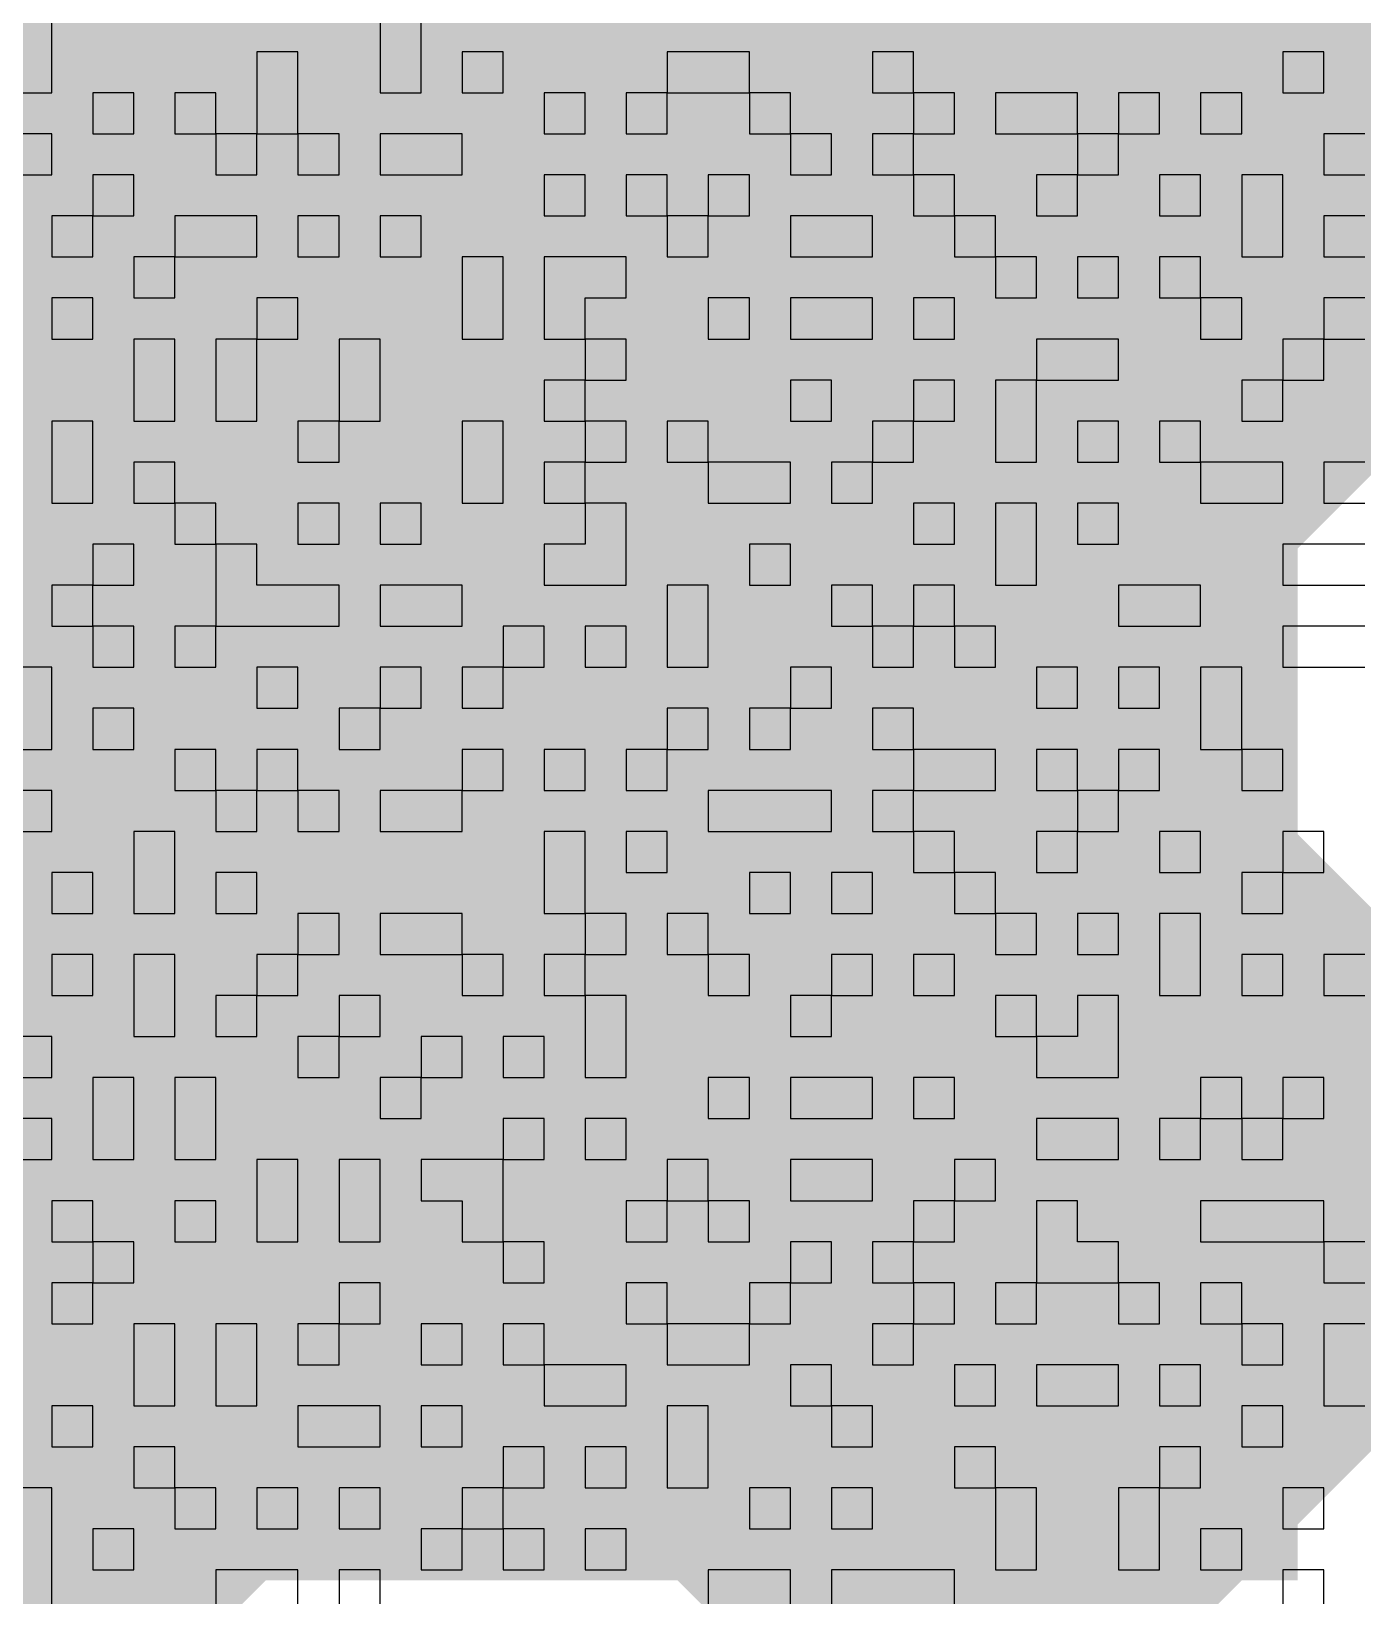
# Model space of a CAD drawing. Header units: millimetres. Extents: x 3.07 to 5.81, y 1.29 to 3.84.
# Drawn here: x 4.3713 to 4.40989, y 1.74156 to 1.7869 of the extents above; entities that cross this region are included whole.
import ezdxf

# ---------------------------------------------------------------- set-up
doc = ezdxf.new("R2010")
doc.units = ezdxf.units.MM
doc.header["$MEASUREMENT"] = 0
for name, color, linetype in [('BottomLayer', 5, 'Continuous'), ('TopLayer', 1, 'Continuous'), ('TopOverlay', 2, 'Continuous')]:
    doc.layers.add(name, color=color, linetype=linetype)

msp = doc.modelspace()

# ---------------------------------------------------------------- hatches: boundary and pattern name
at = {"layer": 'BottomLayer'}
for points in [[(4.355, 1.742), (4.408, 1.742), (4.408, 3.229), (4.355, 3.229)], [(3.761, 1.742), (4.404, 1.742), (4.404, 1.795), (3.761, 1.795)]]:
    msp.add_hatch(color=5, dxfattribs=at).paths.add_polyline_path(points)
at = {"layer": 'TopLayer'}
for points in [[(4.241828, 1.577449), (4.236172, 1.583106), (4.458894, 1.805828), (4.464551, 1.800172)], [(4.241828, 1.634018), (4.236172, 1.639675), (4.402325, 1.805828), (4.407982, 1.800172)], [(4.241828, 1.605733), (4.236172, 1.61139), (4.43061, 1.805828), (4.436267, 1.800172)], [(4.303576, 1.800172), (4.309233, 1.805828), (4.739233, 1.375828), (4.733576, 1.370172)], [(4.33186, 1.800172), (4.337517, 1.805828), (4.767517, 1.375828), (4.76186, 1.370172)], [(4.360144, 1.800172), (4.365801, 1.805828), (4.795801, 1.375828), (4.790144, 1.370172)], [(4.388429, 1.800172), (4.394086, 1.805828), (4.824086, 1.375828), (4.818429, 1.370172)]]:
    msp.add_hatch(color=1, dxfattribs=at).paths.add_polyline_path(points)

# ---------------------------------------------------------------- linework, layer by layer
at = {"layer": 'TopOverlay'}
for p, q in [((4.371891, 1.786308), (4.371891, 1.787497)), ((4.381405, 1.787497), (4.381405, 1.786308)), ((4.382595, 1.786308), (4.382595, 1.787497)), ((4.371891, 1.785119), (4.371891, 1.786308)), ((4.379027, 1.786308), (4.377838, 1.786308)), ((4.377838, 1.786308), (4.377838, 1.785119)), ((4.379027, 1.785119), (4.379027, 1.786308)), ((4.381405, 1.786308), (4.381405, 1.785119)), ((4.382595, 1.785119), (4.382595, 1.786308)), ((4.384973, 1.786308), (4.383784, 1.786308)), ((4.383784, 1.786308), (4.383784, 1.785119)), ((4.384973, 1.785119), (4.384973, 1.786308)), ((4.392109, 1.786308), (4.38973, 1.786308)), ((4.38973, 1.786308), (4.38973, 1.785119)), ((4.392109, 1.785119), (4.392109, 1.786308)), ((4.396866, 1.786308), (4.395676, 1.786308)), ((4.395676, 1.786308), (4.395676, 1.785119)), ((4.396866, 1.785119), (4.396866, 1.786308)), ((4.408758, 1.786308), (4.407569, 1.786308)), ((4.407569, 1.786308), (4.407569, 1.785119)), ((4.408758, 1.785119), (4.408758, 1.786308)), ((4.370702, 1.785119), (4.371891, 1.785119)), ((4.37427, 1.785119), (4.373081, 1.785119)), ((4.373081, 1.785119), (4.373081, 1.783929)), ((4.37427, 1.783929), (4.37427, 1.785119)), ((4.376648, 1.785119), (4.375459, 1.785119)), ((4.375459, 1.785119), (4.375459, 1.783929)), ((4.376648, 1.783929), (4.376648, 1.785119)), ((4.377838, 1.785119), (4.377838, 1.783929)), ((4.379027, 1.783929), (4.379027, 1.785119)), ((4.381405, 1.785119), (4.382595, 1.785119)), ((4.383784, 1.785119), (4.384973, 1.785119)), ((4.387352, 1.785119), (4.386162, 1.785119)), ((4.386162, 1.785119), (4.386162, 1.783929)), ((4.387352, 1.783929), (4.387352, 1.785119)), ((4.38973, 1.785119), (4.388541, 1.785119)), ((4.388541, 1.785119), (4.388541, 1.783929)), ((4.38973, 1.783929), (4.38973, 1.785119)), ((4.38973, 1.785119), (4.392109, 1.785119)), ((4.392109, 1.785119), (4.392109, 1.783929)), ((4.393298, 1.785119), (4.392109, 1.785119)), ((4.393298, 1.783929), (4.393298, 1.785119)), ((4.395676, 1.785119), (4.396866, 1.785119)), ((4.396866, 1.785119), (4.396866, 1.783929)), ((4.398055, 1.785119), (4.396866, 1.785119)), ((4.398055, 1.783929), (4.398055, 1.785119)), ((4.401623, 1.785119), (4.399244, 1.785119)), ((4.399244, 1.785119), (4.399244, 1.783929)), ((4.401623, 1.783929), (4.401623, 1.785119)), ((4.404001, 1.785119), (4.402812, 1.785119)), ((4.402812, 1.785119), (4.402812, 1.783929)), ((4.404001, 1.783929), (4.404001, 1.785119)), ((4.40638, 1.785119), (4.40519, 1.785119)), ((4.40519, 1.785119), (4.40519, 1.783929)), ((4.40638, 1.783929), (4.40638, 1.785119)), ((4.407569, 1.785119), (4.408758, 1.785119)), ((4.371891, 1.783929), (4.370702, 1.783929)), ((4.371891, 1.78274), (4.371891, 1.783929)), ((4.373081, 1.783929), (4.37427, 1.783929)), ((4.375459, 1.783929), (4.376648, 1.783929)), ((4.376648, 1.783929), (4.376648, 1.78274)), ((4.377838, 1.783929), (4.376648, 1.783929)), ((4.377838, 1.783929), (4.379027, 1.783929)), ((4.377838, 1.78274), (4.377838, 1.783929)), ((4.379027, 1.783929), (4.379027, 1.78274)), ((4.380216, 1.783929), (4.379027, 1.783929)), ((4.380216, 1.78274), (4.380216, 1.783929)), ((4.383784, 1.783929), (4.381405, 1.783929)), ((4.381405, 1.783929), (4.381405, 1.78274)), ((4.383784, 1.78274), (4.383784, 1.783929)), ((4.386162, 1.783929), (4.387352, 1.783929)), ((4.388541, 1.783929), (4.38973, 1.783929)), ((4.392109, 1.783929), (4.393298, 1.783929)), ((4.393298, 1.783929), (4.393298, 1.78274)), ((4.394487, 1.783929), (4.393298, 1.783929)), ((4.394487, 1.78274), (4.394487, 1.783929)), ((4.396866, 1.783929), (4.395676, 1.783929)), ((4.395676, 1.783929), (4.395676, 1.78274)), ((4.396866, 1.783929), (4.398055, 1.783929)), ((4.396866, 1.78274), (4.396866, 1.783929)), ((4.399244, 1.783929), (4.401623, 1.783929)), ((4.401623, 1.783929), (4.401623, 1.78274)), ((4.402812, 1.783929), (4.401623, 1.783929)), ((4.402812, 1.783929), (4.404001, 1.783929)), ((4.402812, 1.78274), (4.402812, 1.783929)), ((4.40519, 1.783929), (4.40638, 1.783929)), ((4.409948, 1.783929), (4.408758, 1.783929)), ((4.408758, 1.783929), (4.408758, 1.78274)), ((4.370702, 1.78274), (4.371891, 1.78274)), ((4.37427, 1.78274), (4.373081, 1.78274)), ((4.373081, 1.78274), (4.373081, 1.781551)), ((4.37427, 1.781551), (4.37427, 1.78274)), ((4.376648, 1.78274), (4.377838, 1.78274)), ((4.379027, 1.78274), (4.380216, 1.78274)), ((4.381405, 1.78274), (4.383784, 1.78274)), ((4.387352, 1.78274), (4.386162, 1.78274)), ((4.386162, 1.78274), (4.386162, 1.781551)), ((4.387352, 1.781551), (4.387352, 1.78274)), ((4.38973, 1.78274), (4.388541, 1.78274)), ((4.388541, 1.78274), (4.388541, 1.781551)), ((4.38973, 1.781551), (4.38973, 1.78274)), ((4.392109, 1.78274), (4.390919, 1.78274)), ((4.390919, 1.78274), (4.390919, 1.781551)), ((4.392109, 1.781551), (4.392109, 1.78274)), ((4.393298, 1.78274), (4.394487, 1.78274)), ((4.395676, 1.78274), (4.396866, 1.78274)), ((4.396866, 1.78274), (4.396866, 1.781551)), ((4.398055, 1.78274), (4.396866, 1.78274)), ((4.398055, 1.781551), (4.398055, 1.78274)), ((4.401623, 1.78274), (4.400434, 1.78274)), ((4.400434, 1.78274), (4.400434, 1.781551)), ((4.401623, 1.78274), (4.402812, 1.78274)), ((4.401623, 1.781551), (4.401623, 1.78274)), ((4.40519, 1.78274), (4.404001, 1.78274)), ((4.404001, 1.78274), (4.404001, 1.781551)), ((4.40519, 1.781551), (4.40519, 1.78274)), ((4.407569, 1.78274), (4.40638, 1.78274)), ((4.40638, 1.78274), (4.40638, 1.781551)), ((4.407569, 1.781551), (4.407569, 1.78274)), ((4.408758, 1.78274), (4.409948, 1.78274)), ((4.373081, 1.781551), (4.371891, 1.781551)), ((4.371891, 1.781551), (4.371891, 1.780361)), ((4.373081, 1.781551), (4.37427, 1.781551)), ((4.373081, 1.780361), (4.373081, 1.781551)), ((4.377838, 1.781551), (4.375459, 1.781551)), ((4.375459, 1.781551), (4.375459, 1.780361)), ((4.377838, 1.780361), (4.377838, 1.781551)), ((4.380216, 1.781551), (4.379027, 1.781551)), ((4.379027, 1.781551), (4.379027, 1.780361)), ((4.380216, 1.780361), (4.380216, 1.781551)), ((4.382595, 1.781551), (4.381405, 1.781551)), ((4.381405, 1.781551), (4.381405, 1.780361)), ((4.382595, 1.780361), (4.382595, 1.781551)), ((4.386162, 1.781551), (4.387352, 1.781551)), ((4.388541, 1.781551), (4.38973, 1.781551)), ((4.38973, 1.781551), (4.38973, 1.780361)), ((4.390919, 1.781551), (4.38973, 1.781551)), ((4.390919, 1.781551), (4.392109, 1.781551)), ((4.390919, 1.780361), (4.390919, 1.781551)), ((4.395676, 1.781551), (4.393298, 1.781551)), ((4.393298, 1.781551), (4.393298, 1.780361)), ((4.395676, 1.780361), (4.395676, 1.781551)), ((4.396866, 1.781551), (4.398055, 1.781551)), ((4.398055, 1.781551), (4.398055, 1.780361)), ((4.399244, 1.781551), (4.398055, 1.781551)), ((4.399244, 1.780361), (4.399244, 1.781551)), ((4.400434, 1.781551), (4.401623, 1.781551)), ((4.404001, 1.781551), (4.40519, 1.781551)), ((4.40638, 1.781551), (4.40638, 1.780361)), ((4.407569, 1.780361), (4.407569, 1.781551)), ((4.409948, 1.781551), (4.408758, 1.781551)), ((4.408758, 1.781551), (4.408758, 1.780361)), ((4.371891, 1.780361), (4.373081, 1.780361)), ((4.375459, 1.780361), (4.37427, 1.780361)), ((4.37427, 1.780361), (4.37427, 1.779172)), ((4.375459, 1.780361), (4.377838, 1.780361)), ((4.375459, 1.779172), (4.375459, 1.780361)), ((4.379027, 1.780361), (4.380216, 1.780361)), ((4.381405, 1.780361), (4.382595, 1.780361)), ((4.384973, 1.780361), (4.383784, 1.780361)), ((4.383784, 1.780361), (4.383784, 1.779172)), ((4.384973, 1.779172), (4.384973, 1.780361)), ((4.388541, 1.780361), (4.386162, 1.780361)), ((4.386162, 1.780361), (4.386162, 1.779172)), ((4.388541, 1.779172), (4.388541, 1.780361)), ((4.38973, 1.780361), (4.390919, 1.780361)), ((4.393298, 1.780361), (4.395676, 1.780361)), ((4.398055, 1.780361), (4.399244, 1.780361)), ((4.399244, 1.780361), (4.399244, 1.779172)), ((4.400434, 1.780361), (4.399244, 1.780361)), ((4.400434, 1.779172), (4.400434, 1.780361)), ((4.402812, 1.780361), (4.401623, 1.780361)), ((4.401623, 1.780361), (4.401623, 1.779172)), ((4.402812, 1.779172), (4.402812, 1.780361)), ((4.40519, 1.780361), (4.404001, 1.780361)), ((4.404001, 1.780361), (4.404001, 1.779172)), ((4.40519, 1.779172), (4.40519, 1.780361)), ((4.40638, 1.780361), (4.407569, 1.780361)), ((4.408758, 1.780361), (4.409948, 1.780361)), ((4.373081, 1.779172), (4.371891, 1.779172)), ((4.371891, 1.779172), (4.371891, 1.777983)), ((4.373081, 1.777983), (4.373081, 1.779172)), ((4.37427, 1.779172), (4.375459, 1.779172)), ((4.379027, 1.779172), (4.377838, 1.779172)), ((4.377838, 1.779172), (4.377838, 1.777983)), ((4.379027, 1.777983), (4.379027, 1.779172)), ((4.383784, 1.779172), (4.383784, 1.777983)), ((4.384973, 1.777983), (4.384973, 1.779172)), ((4.386162, 1.779172), (4.386162, 1.777983)), ((4.387352, 1.777983), (4.387352, 1.779172)), ((4.387352, 1.779172), (4.388541, 1.779172)), ((4.392109, 1.779172), (4.390919, 1.779172)), ((4.390919, 1.779172), (4.390919, 1.777983)), ((4.392109, 1.777983), (4.392109, 1.779172)), ((4.395676, 1.779172), (4.393298, 1.779172)), ((4.393298, 1.779172), (4.393298, 1.777983)), ((4.395676, 1.777983), (4.395676, 1.779172)), ((4.398055, 1.779172), (4.396866, 1.779172)), ((4.396866, 1.779172), (4.396866, 1.777983)), ((4.398055, 1.777983), (4.398055, 1.779172)), ((4.399244, 1.779172), (4.400434, 1.779172)), ((4.401623, 1.779172), (4.402812, 1.779172)), ((4.404001, 1.779172), (4.40519, 1.779172)), ((4.40519, 1.779172), (4.40519, 1.777983)), ((4.40638, 1.779172), (4.40519, 1.779172)), ((4.40638, 1.777983), (4.40638, 1.779172)), ((4.409948, 1.779172), (4.408758, 1.779172)), ((4.408758, 1.779172), (4.408758, 1.777983)), ((4.371891, 1.777983), (4.373081, 1.777983)), ((4.375459, 1.777983), (4.37427, 1.777983)), ((4.37427, 1.777983), (4.37427, 1.776794)), ((4.375459, 1.776794), (4.375459, 1.777983)), ((4.377838, 1.777983), (4.376648, 1.777983)), ((4.376648, 1.777983), (4.376648, 1.776794)), ((4.377838, 1.777983), (4.379027, 1.777983)), ((4.377838, 1.776794), (4.377838, 1.777983)), ((4.381405, 1.777983), (4.380216, 1.777983)), ((4.380216, 1.777983), (4.380216, 1.776794)), ((4.381405, 1.776794), (4.381405, 1.777983)), ((4.383784, 1.777983), (4.384973, 1.777983)), ((4.386162, 1.777983), (4.387352, 1.777983)), ((4.387352, 1.777983), (4.387352, 1.776794)), ((4.388541, 1.777983), (4.387352, 1.777983)), ((4.388541, 1.776794), (4.388541, 1.777983)), ((4.390919, 1.777983), (4.392109, 1.777983)), ((4.393298, 1.777983), (4.395676, 1.777983)), ((4.396866, 1.777983), (4.398055, 1.777983)), ((4.402812, 1.777983), (4.400434, 1.777983)), ((4.400434, 1.777983), (4.400434, 1.776794)), ((4.402812, 1.776794), (4.402812, 1.777983)), ((4.40519, 1.777983), (4.40638, 1.777983)), ((4.408758, 1.777983), (4.407569, 1.777983)), ((4.407569, 1.777983), (4.407569, 1.776794)), ((4.408758, 1.777983), (4.409948, 1.777983)), ((4.408758, 1.776794), (4.408758, 1.777983)), ((4.37427, 1.776794), (4.37427, 1.775605)), ((4.375459, 1.775605), (4.375459, 1.776794)), ((4.376648, 1.776794), (4.376648, 1.775605)), ((4.377838, 1.775605), (4.377838, 1.776794)), ((4.380216, 1.776794), (4.380216, 1.775605)), ((4.381405, 1.775605), (4.381405, 1.776794)), ((4.387352, 1.776794), (4.386162, 1.776794)), ((4.386162, 1.776794), (4.386162, 1.775605)), ((4.387352, 1.776794), (4.388541, 1.776794)), ((4.387352, 1.775605), (4.387352, 1.776794)), ((4.394487, 1.776794), (4.393298, 1.776794)), ((4.393298, 1.776794), (4.393298, 1.775605)), ((4.394487, 1.775605), (4.394487, 1.776794)), ((4.398055, 1.776794), (4.396866, 1.776794)), ((4.396866, 1.776794), (4.396866, 1.775605)), ((4.398055, 1.775605), (4.398055, 1.776794)), ((4.400434, 1.776794), (4.399244, 1.776794)), ((4.399244, 1.776794), (4.399244, 1.775605)), ((4.400434, 1.776794), (4.402812, 1.776794)), ((4.400434, 1.775605), (4.400434, 1.776794)), ((4.407569, 1.776794), (4.40638, 1.776794)), ((4.40638, 1.776794), (4.40638, 1.775605)), ((4.407569, 1.776794), (4.408758, 1.776794)), ((4.407569, 1.775605), (4.407569, 1.776794)), ((4.373081, 1.775605), (4.371891, 1.775605)), ((4.371891, 1.775605), (4.371891, 1.774415)), ((4.373081, 1.774415), (4.373081, 1.775605)), ((4.37427, 1.775605), (4.375459, 1.775605)), ((4.376648, 1.775605), (4.377838, 1.775605)), ((4.380216, 1.775605), (4.379027, 1.775605)), ((4.379027, 1.775605), (4.379027, 1.774415)), ((4.380216, 1.775605), (4.381405, 1.775605)), ((4.380216, 1.774415), (4.380216, 1.775605)), ((4.384973, 1.775605), (4.383784, 1.775605)), ((4.383784, 1.775605), (4.383784, 1.774415)), ((4.384973, 1.774415), (4.384973, 1.775605)), ((4.386162, 1.775605), (4.387352, 1.775605)), ((4.387352, 1.775605), (4.387352, 1.774415)), ((4.388541, 1.775605), (4.387352, 1.775605)), ((4.388541, 1.774415), (4.388541, 1.775605)), ((4.390919, 1.775605), (4.38973, 1.775605)), ((4.38973, 1.775605), (4.38973, 1.774415)), ((4.390919, 1.774415), (4.390919, 1.775605)), ((4.393298, 1.775605), (4.394487, 1.775605)), ((4.396866, 1.775605), (4.395676, 1.775605)), ((4.395676, 1.775605), (4.395676, 1.774415)), ((4.396866, 1.775605), (4.398055, 1.775605)), ((4.396866, 1.774415), (4.396866, 1.775605)), ((4.399244, 1.775605), (4.399244, 1.774415)), ((4.400434, 1.774415), (4.400434, 1.775605)), ((4.402812, 1.775605), (4.401623, 1.775605)), ((4.401623, 1.775605), (4.401623, 1.774415)), ((4.402812, 1.774415), (4.402812, 1.775605)), ((4.40519, 1.775605), (4.404001, 1.775605)), ((4.404001, 1.775605), (4.404001, 1.774415)), ((4.40519, 1.774415), (4.40519, 1.775605)), ((4.40638, 1.775605), (4.407569, 1.775605)), ((4.371891, 1.774415), (4.371891, 1.773226)), ((4.373081, 1.773226), (4.373081, 1.774415)), ((4.375459, 1.774415), (4.37427, 1.774415)), ((4.37427, 1.774415), (4.37427, 1.773226)), ((4.375459, 1.773226), (4.375459, 1.774415)), ((4.379027, 1.774415), (4.380216, 1.774415)), ((4.383784, 1.774415), (4.383784, 1.773226)), ((4.384973, 1.773226), (4.384973, 1.774415)), ((4.387352, 1.774415), (4.386162, 1.774415)), ((4.386162, 1.774415), (4.386162, 1.773226)), ((4.387352, 1.774415), (4.388541, 1.774415)), ((4.387352, 1.773226), (4.387352, 1.774415)), ((4.38973, 1.774415), (4.390919, 1.774415)), ((4.390919, 1.774415), (4.390919, 1.773226)), ((4.393298, 1.774415), (4.390919, 1.774415)), ((4.393298, 1.773226), (4.393298, 1.774415)), ((4.395676, 1.774415), (4.394487, 1.774415)), ((4.394487, 1.774415), (4.394487, 1.773226)), ((4.395676, 1.774415), (4.396866, 1.774415)), ((4.395676, 1.773226), (4.395676, 1.774415)), ((4.399244, 1.774415), (4.400434, 1.774415)), ((4.401623, 1.774415), (4.402812, 1.774415)), ((4.404001, 1.774415), (4.40519, 1.774415)), ((4.40519, 1.774415), (4.40519, 1.773226)), ((4.407569, 1.774415), (4.40519, 1.774415)), ((4.407569, 1.773226), (4.407569, 1.774415)), ((4.409948, 1.774415), (4.408758, 1.774415)), ((4.408758, 1.774415), (4.408758, 1.773226)), ((4.371891, 1.773226), (4.373081, 1.773226)), ((4.37427, 1.773226), (4.375459, 1.773226)), ((4.375459, 1.773226), (4.375459, 1.772037)), ((4.376648, 1.773226), (4.375459, 1.773226)), ((4.376648, 1.772037), (4.376648, 1.773226)), ((4.380216, 1.773226), (4.379027, 1.773226)), ((4.379027, 1.773226), (4.379027, 1.772037)), ((4.380216, 1.772037), (4.380216, 1.773226)), ((4.382595, 1.773226), (4.381405, 1.773226)), ((4.381405, 1.773226), (4.381405, 1.772037)), ((4.382595, 1.772037), (4.382595, 1.773226)), ((4.383784, 1.773226), (4.384973, 1.773226)), ((4.386162, 1.773226), (4.387352, 1.773226)), ((4.387352, 1.773226), (4.387352, 1.772037)), ((4.388541, 1.773226), (4.387352, 1.773226)), ((4.388541, 1.772037), (4.388541, 1.773226)), ((4.390919, 1.773226), (4.393298, 1.773226)), ((4.394487, 1.773226), (4.395676, 1.773226)), ((4.398055, 1.773226), (4.396866, 1.773226)), ((4.396866, 1.773226), (4.396866, 1.772037)), ((4.398055, 1.772037), (4.398055, 1.773226)), ((4.400434, 1.773226), (4.399244, 1.773226)), ((4.399244, 1.773226), (4.399244, 1.772037)), ((4.400434, 1.772037), (4.400434, 1.773226)), ((4.402812, 1.773226), (4.401623, 1.773226)), ((4.401623, 1.773226), (4.401623, 1.772037)), ((4.402812, 1.772037), (4.402812, 1.773226)), ((4.40519, 1.773226), (4.407569, 1.773226)), ((4.408758, 1.773226), (4.409948, 1.773226)), ((4.37427, 1.772037), (4.373081, 1.772037)), ((4.373081, 1.772037), (4.373081, 1.770847)), ((4.37427, 1.770847), (4.37427, 1.772037)), ((4.375459, 1.772037), (4.376648, 1.772037)), ((4.376648, 1.772037), (4.376648, 1.770847)), ((4.377838, 1.772037), (4.376648, 1.772037)), ((4.377838, 1.770847), (4.377838, 1.772037)), ((4.379027, 1.772037), (4.380216, 1.772037)), ((4.381405, 1.772037), (4.382595, 1.772037)), ((4.387352, 1.772037), (4.386162, 1.772037)), ((4.386162, 1.772037), (4.386162, 1.770847)), ((4.388541, 1.770847), (4.388541, 1.772037)), ((4.393298, 1.772037), (4.392109, 1.772037)), ((4.392109, 1.772037), (4.392109, 1.770847)), ((4.393298, 1.770847), (4.393298, 1.772037)), ((4.396866, 1.772037), (4.398055, 1.772037)), ((4.399244, 1.772037), (4.399244, 1.770847)), ((4.400434, 1.770847), (4.400434, 1.772037)), ((4.401623, 1.772037), (4.402812, 1.772037)), ((4.409948, 1.772037), (4.407569, 1.772037)), ((4.407569, 1.772037), (4.407569, 1.770847)), ((4.373081, 1.770847), (4.371891, 1.770847)), ((4.371891, 1.770847), (4.371891, 1.769658)), ((4.373081, 1.770847), (4.37427, 1.770847)), ((4.373081, 1.769658), (4.373081, 1.770847)), ((4.376648, 1.770847), (4.376648, 1.769658)), ((4.380216, 1.770847), (4.377838, 1.770847)), ((4.380216, 1.769658), (4.380216, 1.770847)), ((4.383784, 1.770847), (4.381405, 1.770847)), ((4.381405, 1.770847), (4.381405, 1.769658)), ((4.383784, 1.769658), (4.383784, 1.770847)), ((4.386162, 1.770847), (4.388541, 1.770847)), ((4.390919, 1.770847), (4.38973, 1.770847)), ((4.38973, 1.770847), (4.38973, 1.769658)), ((4.390919, 1.769658), (4.390919, 1.770847)), ((4.392109, 1.770847), (4.393298, 1.770847)), ((4.395676, 1.770847), (4.394487, 1.770847)), ((4.394487, 1.770847), (4.394487, 1.769658)), ((4.395676, 1.769658), (4.395676, 1.770847)), ((4.398055, 1.770847), (4.396866, 1.770847)), ((4.396866, 1.770847), (4.396866, 1.769658)), ((4.398055, 1.769658), (4.398055, 1.770847)), ((4.399244, 1.770847), (4.400434, 1.770847)), ((4.40519, 1.770847), (4.402812, 1.770847)), ((4.402812, 1.770847), (4.402812, 1.769658)), ((4.40519, 1.769658), (4.40519, 1.770847)), ((4.407569, 1.770847), (4.409948, 1.770847)), ((4.371891, 1.769658), (4.373081, 1.769658)), ((4.373081, 1.769658), (4.373081, 1.768469)), ((4.37427, 1.769658), (4.373081, 1.769658)), ((4.37427, 1.768469), (4.37427, 1.769658)), ((4.376648, 1.769658), (4.375459, 1.769658)), ((4.375459, 1.769658), (4.375459, 1.768469)), ((4.376648, 1.769658), (4.380216, 1.769658)), ((4.376648, 1.768469), (4.376648, 1.769658)), ((4.381405, 1.769658), (4.383784, 1.769658)), ((4.386162, 1.769658), (4.384973, 1.769658)), ((4.384973, 1.769658), (4.384973, 1.768469)), ((4.386162, 1.768469), (4.386162, 1.769658)), ((4.388541, 1.769658), (4.387352, 1.769658)), ((4.387352, 1.769658), (4.387352, 1.768469)), ((4.388541, 1.768469), (4.388541, 1.769658)), ((4.38973, 1.769658), (4.38973, 1.768469)), ((4.390919, 1.768469), (4.390919, 1.769658)), ((4.394487, 1.769658), (4.395676, 1.769658)), ((4.395676, 1.769658), (4.395676, 1.768469)), ((4.396866, 1.769658), (4.395676, 1.769658)), ((4.396866, 1.769658), (4.398055, 1.769658)), ((4.396866, 1.768469), (4.396866, 1.769658)), ((4.398055, 1.769658), (4.398055, 1.768469)), ((4.399244, 1.769658), (4.398055, 1.769658)), ((4.399244, 1.768469), (4.399244, 1.769658)), ((4.402812, 1.769658), (4.40519, 1.769658)), ((4.409948, 1.769658), (4.407569, 1.769658)), ((4.407569, 1.769658), (4.407569, 1.768469)), ((4.371891, 1.768469), (4.370702, 1.768469)), ((4.371891, 1.76728), (4.371891, 1.768469)), ((4.373081, 1.768469), (4.37427, 1.768469)), ((4.375459, 1.768469), (4.376648, 1.768469)), ((4.379027, 1.768469), (4.377838, 1.768469)), ((4.377838, 1.768469), (4.377838, 1.76728)), ((4.379027, 1.76728), (4.379027, 1.768469)), ((4.382595, 1.768469), (4.381405, 1.768469)), ((4.381405, 1.768469), (4.381405, 1.76728)), ((4.382595, 1.76728), (4.382595, 1.768469)), ((4.384973, 1.768469), (4.383784, 1.768469)), ((4.383784, 1.768469), (4.383784, 1.76728)), ((4.384973, 1.768469), (4.386162, 1.768469)), ((4.384973, 1.76728), (4.384973, 1.768469)), ((4.387352, 1.768469), (4.388541, 1.768469)), ((4.38973, 1.768469), (4.390919, 1.768469)), ((4.394487, 1.768469), (4.393298, 1.768469)), ((4.393298, 1.768469), (4.393298, 1.76728)), ((4.394487, 1.76728), (4.394487, 1.768469)), ((4.395676, 1.768469), (4.396866, 1.768469)), ((4.398055, 1.768469), (4.399244, 1.768469)), ((4.401623, 1.768469), (4.400434, 1.768469)), ((4.400434, 1.768469), (4.400434, 1.76728)), ((4.401623, 1.76728), (4.401623, 1.768469)), ((4.404001, 1.768469), (4.402812, 1.768469)), ((4.402812, 1.768469), (4.402812, 1.76728)), ((4.404001, 1.76728), (4.404001, 1.768469)), ((4.40638, 1.768469), (4.40519, 1.768469)), ((4.40519, 1.768469), (4.40519, 1.76728)), ((4.40638, 1.76728), (4.40638, 1.768469)), ((4.407569, 1.768469), (4.409948, 1.768469)), ((4.371891, 1.76609), (4.371891, 1.76728)), ((4.37427, 1.76728), (4.373081, 1.76728)), ((4.373081, 1.76728), (4.373081, 1.76609)), ((4.37427, 1.76609), (4.37427, 1.76728)), ((4.377838, 1.76728), (4.379027, 1.76728)), ((4.381405, 1.76728), (4.380216, 1.76728)), ((4.380216, 1.76728), (4.380216, 1.76609)), ((4.381405, 1.76728), (4.382595, 1.76728)), ((4.381405, 1.76609), (4.381405, 1.76728)), ((4.383784, 1.76728), (4.384973, 1.76728)), ((4.390919, 1.76728), (4.38973, 1.76728)), ((4.38973, 1.76728), (4.38973, 1.76609)), ((4.390919, 1.76609), (4.390919, 1.76728)), ((4.393298, 1.76728), (4.392109, 1.76728)), ((4.392109, 1.76728), (4.392109, 1.76609)), ((4.393298, 1.76728), (4.394487, 1.76728)), ((4.393298, 1.76609), (4.393298, 1.76728)), ((4.396866, 1.76728), (4.395676, 1.76728)), ((4.395676, 1.76728), (4.395676, 1.76609)), ((4.396866, 1.76609), (4.396866, 1.76728)), ((4.400434, 1.76728), (4.401623, 1.76728)), ((4.402812, 1.76728), (4.404001, 1.76728)), ((4.40519, 1.76728), (4.40519, 1.76609)), ((4.40638, 1.76609), (4.40638, 1.76728)), ((4.370702, 1.76609), (4.371891, 1.76609)), ((4.373081, 1.76609), (4.37427, 1.76609)), ((4.376648, 1.76609), (4.375459, 1.76609)), ((4.375459, 1.76609), (4.375459, 1.764901)), ((4.376648, 1.764901), (4.376648, 1.76609)), ((4.379027, 1.76609), (4.377838, 1.76609)), ((4.377838, 1.76609), (4.377838, 1.764901)), ((4.379027, 1.764901), (4.379027, 1.76609)), ((4.380216, 1.76609), (4.381405, 1.76609)), ((4.384973, 1.76609), (4.383784, 1.76609)), ((4.383784, 1.76609), (4.383784, 1.764901)), ((4.384973, 1.764901), (4.384973, 1.76609)), ((4.387352, 1.76609), (4.386162, 1.76609)), ((4.386162, 1.76609), (4.386162, 1.764901)), ((4.387352, 1.764901), (4.387352, 1.76609)), ((4.38973, 1.76609), (4.388541, 1.76609)), ((4.388541, 1.76609), (4.388541, 1.764901)), ((4.38973, 1.76609), (4.390919, 1.76609)), ((4.38973, 1.764901), (4.38973, 1.76609)), ((4.392109, 1.76609), (4.393298, 1.76609)), ((4.395676, 1.76609), (4.396866, 1.76609)), ((4.396866, 1.76609), (4.396866, 1.764901)), ((4.399244, 1.76609), (4.396866, 1.76609)), ((4.399244, 1.764901), (4.399244, 1.76609)), ((4.401623, 1.76609), (4.400434, 1.76609)), ((4.400434, 1.76609), (4.400434, 1.764901)), ((4.401623, 1.764901), (4.401623, 1.76609)), ((4.404001, 1.76609), (4.402812, 1.76609)), ((4.402812, 1.76609), (4.402812, 1.764901)), ((4.404001, 1.764901), (4.404001, 1.76609)), ((4.40519, 1.76609), (4.40638, 1.76609)), ((4.40638, 1.76609), (4.40638, 1.764901)), ((4.407569, 1.76609), (4.40638, 1.76609)), ((4.407569, 1.764901), (4.407569, 1.76609)), ((4.371891, 1.764901), (4.369513, 1.764901)), ((4.371891, 1.763712), (4.371891, 1.764901)), ((4.375459, 1.764901), (4.376648, 1.764901)), ((4.376648, 1.764901), (4.376648, 1.763712)), ((4.377838, 1.764901), (4.376648, 1.764901)), ((4.377838, 1.764901), (4.379027, 1.764901)), ((4.377838, 1.763712), (4.377838, 1.764901)), ((4.379027, 1.764901), (4.379027, 1.763712)), ((4.380216, 1.764901), (4.379027, 1.764901)), ((4.380216, 1.763712), (4.380216, 1.764901)), ((4.383784, 1.764901), (4.381405, 1.764901)), ((4.381405, 1.764901), (4.381405, 1.763712)), ((4.383784, 1.764901), (4.384973, 1.764901)), ((4.383784, 1.763712), (4.383784, 1.764901)), ((4.386162, 1.764901), (4.387352, 1.764901)), ((4.388541, 1.764901), (4.38973, 1.764901)), ((4.394487, 1.764901), (4.390919, 1.764901)), ((4.390919, 1.764901), (4.390919, 1.763712)), ((4.394487, 1.763712), (4.394487, 1.764901)), ((4.396866, 1.764901), (4.395676, 1.764901)), ((4.395676, 1.764901), (4.395676, 1.763712)), ((4.396866, 1.764901), (4.399244, 1.764901)), ((4.396866, 1.763712), (4.396866, 1.764901)), ((4.400434, 1.764901), (4.401623, 1.764901)), ((4.401623, 1.764901), (4.401623, 1.763712)), ((4.402812, 1.764901), (4.401623, 1.764901)), ((4.402812, 1.764901), (4.404001, 1.764901)), ((4.402812, 1.763712), (4.402812, 1.764901)), ((4.40638, 1.764901), (4.407569, 1.764901)), ((4.369513, 1.763712), (4.371891, 1.763712)), ((4.375459, 1.763712), (4.37427, 1.763712)), ((4.37427, 1.763712), (4.37427, 1.762523)), ((4.375459, 1.762523), (4.375459, 1.763712)), ((4.376648, 1.763712), (4.377838, 1.763712)), ((4.379027, 1.763712), (4.380216, 1.763712)), ((4.381405, 1.763712), (4.383784, 1.763712)), ((4.387352, 1.763712), (4.386162, 1.763712)), ((4.386162, 1.763712), (4.386162, 1.762523)), ((4.387352, 1.762523), (4.387352, 1.763712)), ((4.38973, 1.763712), (4.388541, 1.763712)), ((4.388541, 1.763712), (4.388541, 1.762523)), ((4.38973, 1.762523), (4.38973, 1.763712)), ((4.390919, 1.763712), (4.394487, 1.763712)), ((4.395676, 1.763712), (4.396866, 1.763712)), ((4.396866, 1.763712), (4.396866, 1.762523)), ((4.398055, 1.763712), (4.396866, 1.763712)), ((4.398055, 1.762523), (4.398055, 1.763712)), ((4.401623, 1.763712), (4.400434, 1.763712)), ((4.400434, 1.763712), (4.400434, 1.762523)), ((4.401623, 1.763712), (4.402812, 1.763712)), ((4.401623, 1.762523), (4.401623, 1.763712)), ((4.40519, 1.763712), (4.404001, 1.763712)), ((4.404001, 1.763712), (4.404001, 1.762523)), ((4.40519, 1.762523), (4.40519, 1.763712)), ((4.408758, 1.763712), (4.407569, 1.763712)), ((4.407569, 1.763712), (4.407569, 1.762523)), ((4.408758, 1.762523), (4.408758, 1.763712)), ((4.373081, 1.762523), (4.371891, 1.762523)), ((4.371891, 1.762523), (4.371891, 1.761333)), ((4.373081, 1.761333), (4.373081, 1.762523)), ((4.37427, 1.762523), (4.37427, 1.761333)), ((4.375459, 1.761333), (4.375459, 1.762523)), ((4.377838, 1.762523), (4.376648, 1.762523)), ((4.376648, 1.762523), (4.376648, 1.761333)), ((4.377838, 1.761333), (4.377838, 1.762523)), ((4.386162, 1.762523), (4.386162, 1.761333)), ((4.387352, 1.761333), (4.387352, 1.762523)), ((4.388541, 1.762523), (4.38973, 1.762523)), ((4.393298, 1.762523), (4.392109, 1.762523)), ((4.392109, 1.762523), (4.392109, 1.761333)), ((4.393298, 1.761333), (4.393298, 1.762523)), ((4.395676, 1.762523), (4.394487, 1.762523)), ((4.394487, 1.762523), (4.394487, 1.761333)), ((4.395676, 1.761333), (4.395676, 1.762523)), ((4.396866, 1.762523), (4.398055, 1.762523)), ((4.398055, 1.762523), (4.398055, 1.761333)), ((4.399244, 1.762523), (4.398055, 1.762523)), ((4.399244, 1.761333), (4.399244, 1.762523)), ((4.400434, 1.762523), (4.401623, 1.762523)), ((4.404001, 1.762523), (4.40519, 1.762523)), ((4.407569, 1.762523), (4.40638, 1.762523)), ((4.40638, 1.762523), (4.40638, 1.761333)), ((4.407569, 1.762523), (4.408758, 1.762523)), ((4.407569, 1.761333), (4.407569, 1.762523)), ((4.371891, 1.761333), (4.373081, 1.761333)), ((4.37427, 1.761333), (4.375459, 1.761333)), ((4.376648, 1.761333), (4.377838, 1.761333)), ((4.380216, 1.761333), (4.379027, 1.761333)), ((4.379027, 1.761333), (4.379027, 1.760144)), ((4.380216, 1.760144), (4.380216, 1.761333)), ((4.383784, 1.761333), (4.381405, 1.761333)), ((4.381405, 1.761333), (4.381405, 1.760144)), ((4.383784, 1.760144), (4.383784, 1.761333)), ((4.386162, 1.761333), (4.387352, 1.761333)), ((4.387352, 1.761333), (4.387352, 1.760144)), ((4.388541, 1.761333), (4.387352, 1.761333)), ((4.388541, 1.760144), (4.388541, 1.761333)), ((4.390919, 1.761333), (4.38973, 1.761333)), ((4.38973, 1.761333), (4.38973, 1.760144)), ((4.390919, 1.760144), (4.390919, 1.761333)), ((4.392109, 1.761333), (4.393298, 1.761333)), ((4.394487, 1.761333), (4.395676, 1.761333)), ((4.398055, 1.761333), (4.399244, 1.761333)), ((4.399244, 1.761333), (4.399244, 1.760144)), ((4.400434, 1.761333), (4.399244, 1.761333)), ((4.400434, 1.760144), (4.400434, 1.761333)), ((4.402812, 1.761333), (4.401623, 1.761333)), ((4.401623, 1.761333), (4.401623, 1.760144)), ((4.402812, 1.760144), (4.402812, 1.761333)), ((4.40519, 1.761333), (4.404001, 1.761333)), ((4.404001, 1.761333), (4.404001, 1.760144)), ((4.40519, 1.760144), (4.40519, 1.761333)), ((4.40638, 1.761333), (4.407569, 1.761333)), ((4.373081, 1.760144), (4.371891, 1.760144)), ((4.371891, 1.760144), (4.371891, 1.758955)), ((4.373081, 1.758955), (4.373081, 1.760144)), ((4.375459, 1.760144), (4.37427, 1.760144)), ((4.37427, 1.760144), (4.37427, 1.758955)), ((4.375459, 1.758955), (4.375459, 1.760144)), ((4.379027, 1.760144), (4.377838, 1.760144)), ((4.377838, 1.760144), (4.377838, 1.758955)), ((4.379027, 1.760144), (4.380216, 1.760144)), ((4.379027, 1.758955), (4.379027, 1.760144)), ((4.381405, 1.760144), (4.383784, 1.760144)), ((4.383784, 1.760144), (4.383784, 1.758955)), ((4.384973, 1.760144), (4.383784, 1.760144)), ((4.384973, 1.758955), (4.384973, 1.760144)), ((4.387352, 1.760144), (4.386162, 1.760144)), ((4.386162, 1.760144), (4.386162, 1.758955)), ((4.387352, 1.760144), (4.388541, 1.760144)), ((4.387352, 1.758955), (4.387352, 1.760144)), ((4.38973, 1.760144), (4.390919, 1.760144)), ((4.390919, 1.760144), (4.390919, 1.758955)), ((4.392109, 1.760144), (4.390919, 1.760144)), ((4.392109, 1.758955), (4.392109, 1.760144)), ((4.395676, 1.760144), (4.394487, 1.760144)), ((4.394487, 1.760144), (4.394487, 1.758955)), ((4.395676, 1.758955), (4.395676, 1.760144)), ((4.398055, 1.760144), (4.396866, 1.760144)), ((4.396866, 1.760144), (4.396866, 1.758955)), ((4.398055, 1.758955), (4.398055, 1.760144)), ((4.399244, 1.760144), (4.400434, 1.760144)), ((4.401623, 1.760144), (4.402812, 1.760144)), ((4.404001, 1.760144), (4.404001, 1.758955)), ((4.40519, 1.758955), (4.40519, 1.760144)), ((4.407569, 1.760144), (4.40638, 1.760144)), ((4.40638, 1.760144), (4.40638, 1.758955)), ((4.407569, 1.758955), (4.407569, 1.760144)), ((4.409948, 1.760144), (4.408758, 1.760144)), ((4.408758, 1.760144), (4.408758, 1.758955)), ((4.371891, 1.758955), (4.373081, 1.758955)), ((4.37427, 1.758955), (4.37427, 1.757766)), ((4.375459, 1.757766), (4.375459, 1.758955)), ((4.377838, 1.758955), (4.376648, 1.758955)), ((4.376648, 1.758955), (4.376648, 1.757766)), ((4.377838, 1.758955), (4.379027, 1.758955)), ((4.377838, 1.757766), (4.377838, 1.758955)), ((4.381405, 1.758955), (4.380216, 1.758955)), ((4.380216, 1.758955), (4.380216, 1.757766)), ((4.381405, 1.757766), (4.381405, 1.758955)), ((4.383784, 1.758955), (4.384973, 1.758955)), ((4.386162, 1.758955), (4.387352, 1.758955)), ((4.387352, 1.758955), (4.387352, 1.757766)), ((4.388541, 1.758955), (4.387352, 1.758955)), ((4.388541, 1.757766), (4.388541, 1.758955)), ((4.390919, 1.758955), (4.392109, 1.758955)), ((4.394487, 1.758955), (4.393298, 1.758955)), ((4.393298, 1.758955), (4.393298, 1.757766)), ((4.394487, 1.758955), (4.395676, 1.758955)), ((4.394487, 1.757766), (4.394487, 1.758955)), ((4.396866, 1.758955), (4.398055, 1.758955)), ((4.400434, 1.758955), (4.399244, 1.758955)), ((4.399244, 1.758955), (4.399244, 1.757766)), ((4.400434, 1.757766), (4.400434, 1.758955)), ((4.402812, 1.758955), (4.401623, 1.758955)), ((4.401623, 1.758955), (4.401623, 1.757766)), ((4.402812, 1.757766), (4.402812, 1.758955)), ((4.404001, 1.758955), (4.40519, 1.758955)), ((4.40638, 1.758955), (4.407569, 1.758955)), ((4.408758, 1.758955), (4.409948, 1.758955)), ((4.371891, 1.757766), (4.370702, 1.757766)), ((4.371891, 1.756576), (4.371891, 1.757766)), ((4.37427, 1.757766), (4.375459, 1.757766)), ((4.376648, 1.757766), (4.377838, 1.757766)), ((4.380216, 1.757766), (4.379027, 1.757766)), ((4.379027, 1.757766), (4.379027, 1.756576)), ((4.380216, 1.757766), (4.381405, 1.757766)), ((4.380216, 1.756576), (4.380216, 1.757766)), ((4.383784, 1.757766), (4.382595, 1.757766)), ((4.382595, 1.757766), (4.382595, 1.756576)), ((4.383784, 1.756576), (4.383784, 1.757766)), ((4.386162, 1.757766), (4.384973, 1.757766)), ((4.384973, 1.757766), (4.384973, 1.756576)), ((4.386162, 1.756576), (4.386162, 1.757766)), ((4.387352, 1.757766), (4.387352, 1.756576)), ((4.388541, 1.756576), (4.388541, 1.757766)), ((4.393298, 1.757766), (4.394487, 1.757766)), ((4.399244, 1.757766), (4.400434, 1.757766)), ((4.401623, 1.757766), (4.400434, 1.757766)), ((4.400434, 1.757766), (4.400434, 1.756576)), ((4.402812, 1.756576), (4.402812, 1.757766)), ((4.370702, 1.756576), (4.371891, 1.756576)), ((4.37427, 1.756576), (4.373081, 1.756576)), ((4.373081, 1.756576), (4.373081, 1.755387)), ((4.37427, 1.755387), (4.37427, 1.756576)), ((4.376648, 1.756576), (4.375459, 1.756576)), ((4.375459, 1.756576), (4.375459, 1.755387)), ((4.376648, 1.755387), (4.376648, 1.756576)), ((4.379027, 1.756576), (4.380216, 1.756576)), ((4.382595, 1.756576), (4.381405, 1.756576)), ((4.381405, 1.756576), (4.381405, 1.755387)), ((4.382595, 1.756576), (4.383784, 1.756576)), ((4.382595, 1.755387), (4.382595, 1.756576)), ((4.384973, 1.756576), (4.386162, 1.756576)), ((4.387352, 1.756576), (4.388541, 1.756576)), ((4.392109, 1.756576), (4.390919, 1.756576)), ((4.390919, 1.756576), (4.390919, 1.755387)), ((4.392109, 1.755387), (4.392109, 1.756576)), ((4.395676, 1.756576), (4.393298, 1.756576)), ((4.393298, 1.756576), (4.393298, 1.755387)), ((4.395676, 1.755387), (4.395676, 1.756576)), ((4.398055, 1.756576), (4.396866, 1.756576)), ((4.396866, 1.756576), (4.396866, 1.755387)), ((4.398055, 1.755387), (4.398055, 1.756576)), ((4.400434, 1.756576), (4.402812, 1.756576)), ((4.40638, 1.756576), (4.40519, 1.756576)), ((4.40519, 1.756576), (4.40519, 1.755387)), ((4.40638, 1.755387), (4.40638, 1.756576)), ((4.408758, 1.756576), (4.407569, 1.756576)), ((4.407569, 1.756576), (4.407569, 1.755387)), ((4.408758, 1.755387), (4.408758, 1.756576)), ((4.371891, 1.755387), (4.370702, 1.755387)), ((4.371891, 1.754198), (4.371891, 1.755387)), ((4.373081, 1.755387), (4.373081, 1.754198)), ((4.37427, 1.754198), (4.37427, 1.755387)), ((4.375459, 1.755387), (4.375459, 1.754198)), ((4.376648, 1.754198), (4.376648, 1.755387)), ((4.381405, 1.755387), (4.382595, 1.755387)), ((4.386162, 1.755387), (4.384973, 1.755387)), ((4.384973, 1.755387), (4.384973, 1.754198)), ((4.386162, 1.754198), (4.386162, 1.755387)), ((4.388541, 1.755387), (4.387352, 1.755387)), ((4.387352, 1.755387), (4.387352, 1.754198)), ((4.388541, 1.754198), (4.388541, 1.755387)), ((4.390919, 1.755387), (4.392109, 1.755387)), ((4.393298, 1.755387), (4.395676, 1.755387)), ((4.396866, 1.755387), (4.398055, 1.755387)), ((4.402812, 1.755387), (4.400434, 1.755387)), ((4.400434, 1.755387), (4.400434, 1.754198)), ((4.402812, 1.754198), (4.402812, 1.755387)), ((4.40519, 1.755387), (4.404001, 1.755387)), ((4.404001, 1.755387), (4.404001, 1.754198)), ((4.40519, 1.755387), (4.40638, 1.755387)), ((4.40519, 1.754198), (4.40519, 1.755387)), ((4.40638, 1.755387), (4.40638, 1.754198)), ((4.407569, 1.755387), (4.40638, 1.755387)), ((4.407569, 1.755387), (4.408758, 1.755387)), ((4.407569, 1.754198), (4.407569, 1.755387)), ((4.370702, 1.754198), (4.371891, 1.754198)), ((4.373081, 1.754198), (4.37427, 1.754198)), ((4.375459, 1.754198), (4.376648, 1.754198)), ((4.379027, 1.754198), (4.377838, 1.754198)), ((4.377838, 1.754198), (4.377838, 1.753008)), ((4.379027, 1.753008), (4.379027, 1.754198)), ((4.381405, 1.754198), (4.380216, 1.754198)), ((4.380216, 1.754198), (4.380216, 1.753008)), ((4.381405, 1.753008), (4.381405, 1.754198)), ((4.384973, 1.754198), (4.382595, 1.754198)), ((4.382595, 1.754198), (4.382595, 1.753008)), ((4.384973, 1.754198), (4.386162, 1.754198)), ((4.384973, 1.753008), (4.384973, 1.754198)), ((4.387352, 1.754198), (4.388541, 1.754198)), ((4.390919, 1.754198), (4.38973, 1.754198)), ((4.38973, 1.754198), (4.38973, 1.753008)), ((4.390919, 1.753008), (4.390919, 1.754198)), ((4.395676, 1.754198), (4.393298, 1.754198)), ((4.393298, 1.754198), (4.393298, 1.753008)), ((4.395676, 1.753008), (4.395676, 1.754198)), ((4.399244, 1.754198), (4.398055, 1.754198)), ((4.398055, 1.754198), (4.398055, 1.753008)), ((4.399244, 1.753008), (4.399244, 1.754198)), ((4.400434, 1.754198), (4.402812, 1.754198)), ((4.404001, 1.754198), (4.40519, 1.754198)), ((4.40638, 1.754198), (4.407569, 1.754198)), ((4.373081, 1.753008), (4.371891, 1.753008)), ((4.371891, 1.753008), (4.371891, 1.751819)), ((4.373081, 1.751819), (4.373081, 1.753008)), ((4.376648, 1.753008), (4.375459, 1.753008)), ((4.375459, 1.753008), (4.375459, 1.751819)), ((4.376648, 1.751819), (4.376648, 1.753008)), ((4.377838, 1.753008), (4.377838, 1.751819)), ((4.379027, 1.751819), (4.379027, 1.753008)), ((4.380216, 1.753008), (4.380216, 1.751819)), ((4.381405, 1.751819), (4.381405, 1.753008)), ((4.382595, 1.753008), (4.383784, 1.753008)), ((4.383784, 1.753008), (4.383784, 1.751819)), ((4.384973, 1.751819), (4.384973, 1.753008)), ((4.38973, 1.753008), (4.388541, 1.753008)), ((4.388541, 1.753008), (4.388541, 1.751819)), ((4.38973, 1.753008), (4.390919, 1.753008)), ((4.38973, 1.751819), (4.38973, 1.753008)), ((4.390919, 1.753008), (4.390919, 1.751819)), ((4.392109, 1.753008), (4.390919, 1.753008)), ((4.392109, 1.751819), (4.392109, 1.753008)), ((4.393298, 1.753008), (4.395676, 1.753008)), ((4.398055, 1.753008), (4.396866, 1.753008)), ((4.396866, 1.753008), (4.396866, 1.751819)), ((4.398055, 1.753008), (4.399244, 1.753008)), ((4.398055, 1.751819), (4.398055, 1.753008)), ((4.401623, 1.753008), (4.400434, 1.753008)), ((4.400434, 1.753008), (4.400434, 1.751819)), ((4.401623, 1.751819), (4.401623, 1.753008)), ((4.408758, 1.753008), (4.40519, 1.753008)), ((4.40519, 1.753008), (4.40519, 1.751819)), ((4.408758, 1.751819), (4.408758, 1.753008)), ((4.371891, 1.751819), (4.373081, 1.751819)), ((4.373081, 1.751819), (4.373081, 1.75063)), ((4.37427, 1.751819), (4.373081, 1.751819)), ((4.37427, 1.75063), (4.37427, 1.751819)), ((4.375459, 1.751819), (4.376648, 1.751819)), ((4.377838, 1.751819), (4.379027, 1.751819)), ((4.380216, 1.751819), (4.381405, 1.751819)), ((4.383784, 1.751819), (4.384973, 1.751819)), ((4.384973, 1.751819), (4.384973, 1.75063)), ((4.386162, 1.751819), (4.384973, 1.751819)), ((4.386162, 1.75063), (4.386162, 1.751819)), ((4.388541, 1.751819), (4.38973, 1.751819)), ((4.390919, 1.751819), (4.392109, 1.751819)), ((4.394487, 1.751819), (4.393298, 1.751819)), ((4.393298, 1.751819), (4.393298, 1.75063)), ((4.394487, 1.75063), (4.394487, 1.751819)), ((4.396866, 1.751819), (4.395676, 1.751819)), ((4.395676, 1.751819), (4.395676, 1.75063)), ((4.396866, 1.751819), (4.398055, 1.751819)), ((4.396866, 1.75063), (4.396866, 1.751819)), ((4.400434, 1.751819), (4.400434, 1.75063)), ((4.402812, 1.751819), (4.401623, 1.751819)), ((4.402812, 1.75063), (4.402812, 1.751819)), ((4.40519, 1.751819), (4.408758, 1.751819)), ((4.408758, 1.751819), (4.408758, 1.75063)), ((4.409948, 1.751819), (4.408758, 1.751819)), ((4.373081, 1.75063), (4.371891, 1.75063)), ((4.371891, 1.75063), (4.371891, 1.749441)), ((4.373081, 1.75063), (4.37427, 1.75063)), ((4.373081, 1.749441), (4.373081, 1.75063)), ((4.381405, 1.75063), (4.380216, 1.75063)), ((4.380216, 1.75063), (4.380216, 1.749441)), ((4.381405, 1.749441), (4.381405, 1.75063)), ((4.384973, 1.75063), (4.386162, 1.75063)), ((4.38973, 1.75063), (4.388541, 1.75063)), ((4.388541, 1.75063), (4.388541, 1.749441)), ((4.38973, 1.749441), (4.38973, 1.75063)), ((4.393298, 1.75063), (4.392109, 1.75063)), ((4.392109, 1.75063), (4.392109, 1.749441)), ((4.393298, 1.75063), (4.394487, 1.75063)), ((4.393298, 1.749441), (4.393298, 1.75063)), ((4.395676, 1.75063), (4.396866, 1.75063)), ((4.396866, 1.75063), (4.396866, 1.749441)), ((4.398055, 1.75063), (4.396866, 1.75063)), ((4.398055, 1.749441), (4.398055, 1.75063)), ((4.400434, 1.75063), (4.399244, 1.75063)), ((4.399244, 1.75063), (4.399244, 1.749441)), ((4.400434, 1.75063), (4.402812, 1.75063)), ((4.400434, 1.749441), (4.400434, 1.75063)), ((4.402812, 1.75063), (4.402812, 1.749441)), ((4.404001, 1.75063), (4.402812, 1.75063)), ((4.404001, 1.749441), (4.404001, 1.75063)), ((4.40638, 1.75063), (4.40519, 1.75063)), ((4.40519, 1.75063), (4.40519, 1.749441)), ((4.40638, 1.749441), (4.40638, 1.75063)), ((4.408758, 1.75063), (4.409948, 1.75063)), ((4.371891, 1.749441), (4.373081, 1.749441)), ((4.375459, 1.749441), (4.37427, 1.749441)), ((4.37427, 1.749441), (4.37427, 1.748252)), ((4.375459, 1.748252), (4.375459, 1.749441)), ((4.377838, 1.749441), (4.376648, 1.749441)), ((4.376648, 1.749441), (4.376648, 1.748252)), ((4.377838, 1.748252), (4.377838, 1.749441)), ((4.380216, 1.749441), (4.379027, 1.749441)), ((4.379027, 1.749441), (4.379027, 1.748252)), ((4.380216, 1.749441), (4.381405, 1.749441)), ((4.380216, 1.748252), (4.380216, 1.749441)), ((4.383784, 1.749441), (4.382595, 1.749441)), ((4.382595, 1.749441), (4.382595, 1.748252)), ((4.383784, 1.748252), (4.383784, 1.749441)), ((4.386162, 1.749441), (4.384973, 1.749441)), ((4.384973, 1.749441), (4.384973, 1.748252)), ((4.386162, 1.748252), (4.386162, 1.749441)), ((4.388541, 1.749441), (4.38973, 1.749441)), ((4.38973, 1.749441), (4.38973, 1.748252)), ((4.392109, 1.749441), (4.38973, 1.749441)), ((4.392109, 1.749441), (4.393298, 1.749441)), ((4.392109, 1.748252), (4.392109, 1.749441)), ((4.396866, 1.749441), (4.395676, 1.749441)), ((4.395676, 1.749441), (4.395676, 1.748252)), ((4.396866, 1.749441), (4.398055, 1.749441)), ((4.396866, 1.748252), (4.396866, 1.749441)), ((4.399244, 1.749441), (4.400434, 1.749441)), ((4.402812, 1.749441), (4.404001, 1.749441)), ((4.40519, 1.749441), (4.40638, 1.749441)), ((4.40638, 1.749441), (4.40638, 1.748252)), ((4.407569, 1.749441), (4.40638, 1.749441)), ((4.407569, 1.748252), (4.407569, 1.749441)), ((4.409948, 1.749441), (4.408758, 1.749441)), ((4.408758, 1.749441), (4.408758, 1.748252)), ((4.37427, 1.748252), (4.37427, 1.747062)), ((4.375459, 1.747062), (4.375459, 1.748252)), ((4.376648, 1.748252), (4.376648, 1.747062)), ((4.377838, 1.747062), (4.377838, 1.748252)), ((4.379027, 1.748252), (4.380216, 1.748252)), ((4.382595, 1.748252), (4.383784, 1.748252)), ((4.384973, 1.748252), (4.386162, 1.748252)), ((4.386162, 1.748252), (4.386162, 1.747062)), ((4.388541, 1.748252), (4.386162, 1.748252)), ((4.388541, 1.747062), (4.388541, 1.748252)), ((4.38973, 1.748252), (4.392109, 1.748252)), ((4.394487, 1.748252), (4.393298, 1.748252)), ((4.393298, 1.748252), (4.393298, 1.747062)), ((4.394487, 1.747062), (4.394487, 1.748252)), ((4.395676, 1.748252), (4.396866, 1.748252)), ((4.399244, 1.748252), (4.398055, 1.748252)), ((4.398055, 1.748252), (4.398055, 1.747062)), ((4.399244, 1.747062), (4.399244, 1.748252)), ((4.402812, 1.748252), (4.400434, 1.748252)), ((4.400434, 1.748252), (4.400434, 1.747062)), ((4.402812, 1.747062), (4.402812, 1.748252)), ((4.40519, 1.748252), (4.404001, 1.748252)), ((4.404001, 1.748252), (4.404001, 1.747062)), ((4.40519, 1.747062), (4.40519, 1.748252)), ((4.40638, 1.748252), (4.407569, 1.748252)), ((4.408758, 1.748252), (4.408758, 1.747062)), ((4.373081, 1.747062), (4.371891, 1.747062)), ((4.371891, 1.747062), (4.371891, 1.745873)), ((4.373081, 1.745873), (4.373081, 1.747062)), ((4.37427, 1.747062), (4.375459, 1.747062)), ((4.376648, 1.747062), (4.377838, 1.747062)), ((4.381405, 1.747062), (4.379027, 1.747062)), ((4.379027, 1.747062), (4.379027, 1.745873)), ((4.381405, 1.745873), (4.381405, 1.747062)), ((4.383784, 1.747062), (4.382595, 1.747062)), ((4.382595, 1.747062), (4.382595, 1.745873)), ((4.383784, 1.745873), (4.383784, 1.747062)), ((4.386162, 1.747062), (4.388541, 1.747062)), ((4.390919, 1.747062), (4.38973, 1.747062)), ((4.38973, 1.747062), (4.38973, 1.745873)), ((4.390919, 1.745873), (4.390919, 1.747062)), ((4.393298, 1.747062), (4.394487, 1.747062)), ((4.394487, 1.747062), (4.394487, 1.745873)), ((4.395676, 1.747062), (4.394487, 1.747062)), ((4.395676, 1.745873), (4.395676, 1.747062)), ((4.398055, 1.747062), (4.399244, 1.747062)), ((4.400434, 1.747062), (4.402812, 1.747062)), ((4.404001, 1.747062), (4.40519, 1.747062)), ((4.407569, 1.747062), (4.40638, 1.747062)), ((4.40638, 1.747062), (4.40638, 1.745873)), ((4.407569, 1.745873), (4.407569, 1.747062)), ((4.408758, 1.747062), (4.409948, 1.747062)), ((4.371891, 1.745873), (4.373081, 1.745873)), ((4.375459, 1.745873), (4.37427, 1.745873)), ((4.37427, 1.745873), (4.37427, 1.744684)), ((4.375459, 1.744684), (4.375459, 1.745873)), ((4.379027, 1.745873), (4.381405, 1.745873)), ((4.382595, 1.745873), (4.383784, 1.745873)), ((4.386162, 1.745873), (4.384973, 1.745873)), ((4.384973, 1.745873), (4.384973, 1.744684)), ((4.386162, 1.744684), (4.386162, 1.745873)), ((4.388541, 1.745873), (4.387352, 1.745873)), ((4.387352, 1.745873), (4.387352, 1.744684)), ((4.388541, 1.744684), (4.388541, 1.745873)), ((4.38973, 1.745873), (4.38973, 1.744684)), ((4.390919, 1.744684), (4.390919, 1.745873)), ((4.394487, 1.745873), (4.395676, 1.745873)), ((4.399244, 1.745873), (4.398055, 1.745873)), ((4.398055, 1.745873), (4.398055, 1.744684)), ((4.399244, 1.744684), (4.399244, 1.745873)), ((4.40519, 1.745873), (4.404001, 1.745873)), ((4.404001, 1.745873), (4.404001, 1.744684)), ((4.40519, 1.744684), (4.40519, 1.745873)), ((4.40638, 1.745873), (4.407569, 1.745873)), ((4.371891, 1.744684), (4.370702, 1.744684)), ((4.371891, 1.743494), (4.371891, 1.744684)), ((4.37427, 1.744684), (4.375459, 1.744684)), ((4.375459, 1.744684), (4.375459, 1.743494)), ((4.376648, 1.744684), (4.375459, 1.744684)), ((4.376648, 1.743494), (4.376648, 1.744684)), ((4.379027, 1.744684), (4.377838, 1.744684)), ((4.377838, 1.744684), (4.377838, 1.743494)), ((4.379027, 1.743494), (4.379027, 1.744684)), ((4.381405, 1.744684), (4.380216, 1.744684)), ((4.380216, 1.744684), (4.380216, 1.743494)), ((4.381405, 1.743494), (4.381405, 1.744684)), ((4.384973, 1.744684), (4.383784, 1.744684)), ((4.383784, 1.744684), (4.383784, 1.743494)), ((4.384973, 1.744684), (4.386162, 1.744684)), ((4.384973, 1.743494), (4.384973, 1.744684)), ((4.387352, 1.744684), (4.388541, 1.744684)), ((4.38973, 1.744684), (4.390919, 1.744684)), ((4.393298, 1.744684), (4.392109, 1.744684)), ((4.392109, 1.744684), (4.392109, 1.743494)), ((4.393298, 1.743494), (4.393298, 1.744684)), ((4.395676, 1.744684), (4.394487, 1.744684)), ((4.394487, 1.744684), (4.394487, 1.743494)), ((4.395676, 1.743494), (4.395676, 1.744684)), ((4.398055, 1.744684), (4.399244, 1.744684)), ((4.399244, 1.744684), (4.399244, 1.743494)), ((4.400434, 1.744684), (4.399244, 1.744684)), ((4.400434, 1.743494), (4.400434, 1.744684)), ((4.404001, 1.744684), (4.402812, 1.744684)), ((4.402812, 1.744684), (4.402812, 1.743494)), ((4.404001, 1.744684), (4.40519, 1.744684)), ((4.404001, 1.743494), (4.404001, 1.744684)), ((4.408758, 1.744684), (4.407569, 1.744684)), ((4.407569, 1.744684), (4.407569, 1.743494)), ((4.408758, 1.743494), (4.408758, 1.744684)), ((4.371891, 1.742305), (4.371891, 1.743494)), ((4.37427, 1.743494), (4.373081, 1.743494)), ((4.373081, 1.743494), (4.373081, 1.742305)), ((4.37427, 1.742305), (4.37427, 1.743494)), ((4.375459, 1.743494), (4.376648, 1.743494)), ((4.377838, 1.743494), (4.379027, 1.743494)), ((4.380216, 1.743494), (4.381405, 1.743494)), ((4.383784, 1.743494), (4.382595, 1.743494)), ((4.382595, 1.743494), (4.382595, 1.742305)), ((4.383784, 1.743494), (4.384973, 1.743494)), ((4.383784, 1.742305), (4.383784, 1.743494)), ((4.384973, 1.743494), (4.384973, 1.742305)), ((4.386162, 1.743494), (4.384973, 1.743494)), ((4.386162, 1.742305), (4.386162, 1.743494)), ((4.388541, 1.743494), (4.387352, 1.743494)), ((4.387352, 1.743494), (4.387352, 1.742305)), ((4.388541, 1.742305), (4.388541, 1.743494)), ((4.392109, 1.743494), (4.393298, 1.743494)), ((4.394487, 1.743494), (4.395676, 1.743494)), ((4.399244, 1.743494), (4.399244, 1.742305)), ((4.400434, 1.742305), (4.400434, 1.743494)), ((4.402812, 1.743494), (4.402812, 1.742305)), ((4.404001, 1.742305), (4.404001, 1.743494)), ((4.40638, 1.743494), (4.40519, 1.743494)), ((4.40519, 1.743494), (4.40519, 1.742305)), ((4.40638, 1.742305), (4.40638, 1.743494)), ((4.407569, 1.743494), (4.408758, 1.743494)), ((4.371891, 1.741116), (4.371891, 1.742305)), ((4.373081, 1.742305), (4.37427, 1.742305)), ((4.379027, 1.742305), (4.376648, 1.742305)), ((4.376648, 1.742305), (4.376648, 1.741116)), ((4.379027, 1.741116), (4.379027, 1.742305)), ((4.381405, 1.742305), (4.380216, 1.742305)), ((4.380216, 1.742305), (4.380216, 1.741116)), ((4.381405, 1.741116), (4.381405, 1.742305)), ((4.382595, 1.742305), (4.383784, 1.742305)), ((4.384973, 1.742305), (4.386162, 1.742305)), ((4.387352, 1.742305), (4.388541, 1.742305)), ((4.393298, 1.742305), (4.390919, 1.742305)), ((4.390919, 1.742305), (4.390919, 1.741116)), ((4.393298, 1.741116), (4.393298, 1.742305)), ((4.398055, 1.742305), (4.394487, 1.742305)), ((4.394487, 1.742305), (4.394487, 1.741116)), ((4.398055, 1.741116), (4.398055, 1.742305)), ((4.399244, 1.742305), (4.400434, 1.742305)), ((4.402812, 1.742305), (4.404001, 1.742305)), ((4.40519, 1.742305), (4.40638, 1.742305)), ((4.408758, 1.742305), (4.407569, 1.742305)), ((4.407569, 1.742305), (4.407569, 1.741116)), ((4.408758, 1.741116), (4.408758, 1.742305))]:
    msp.add_line(p, q, dxfattribs=at)

doc.saveas('drawing.dxf')
